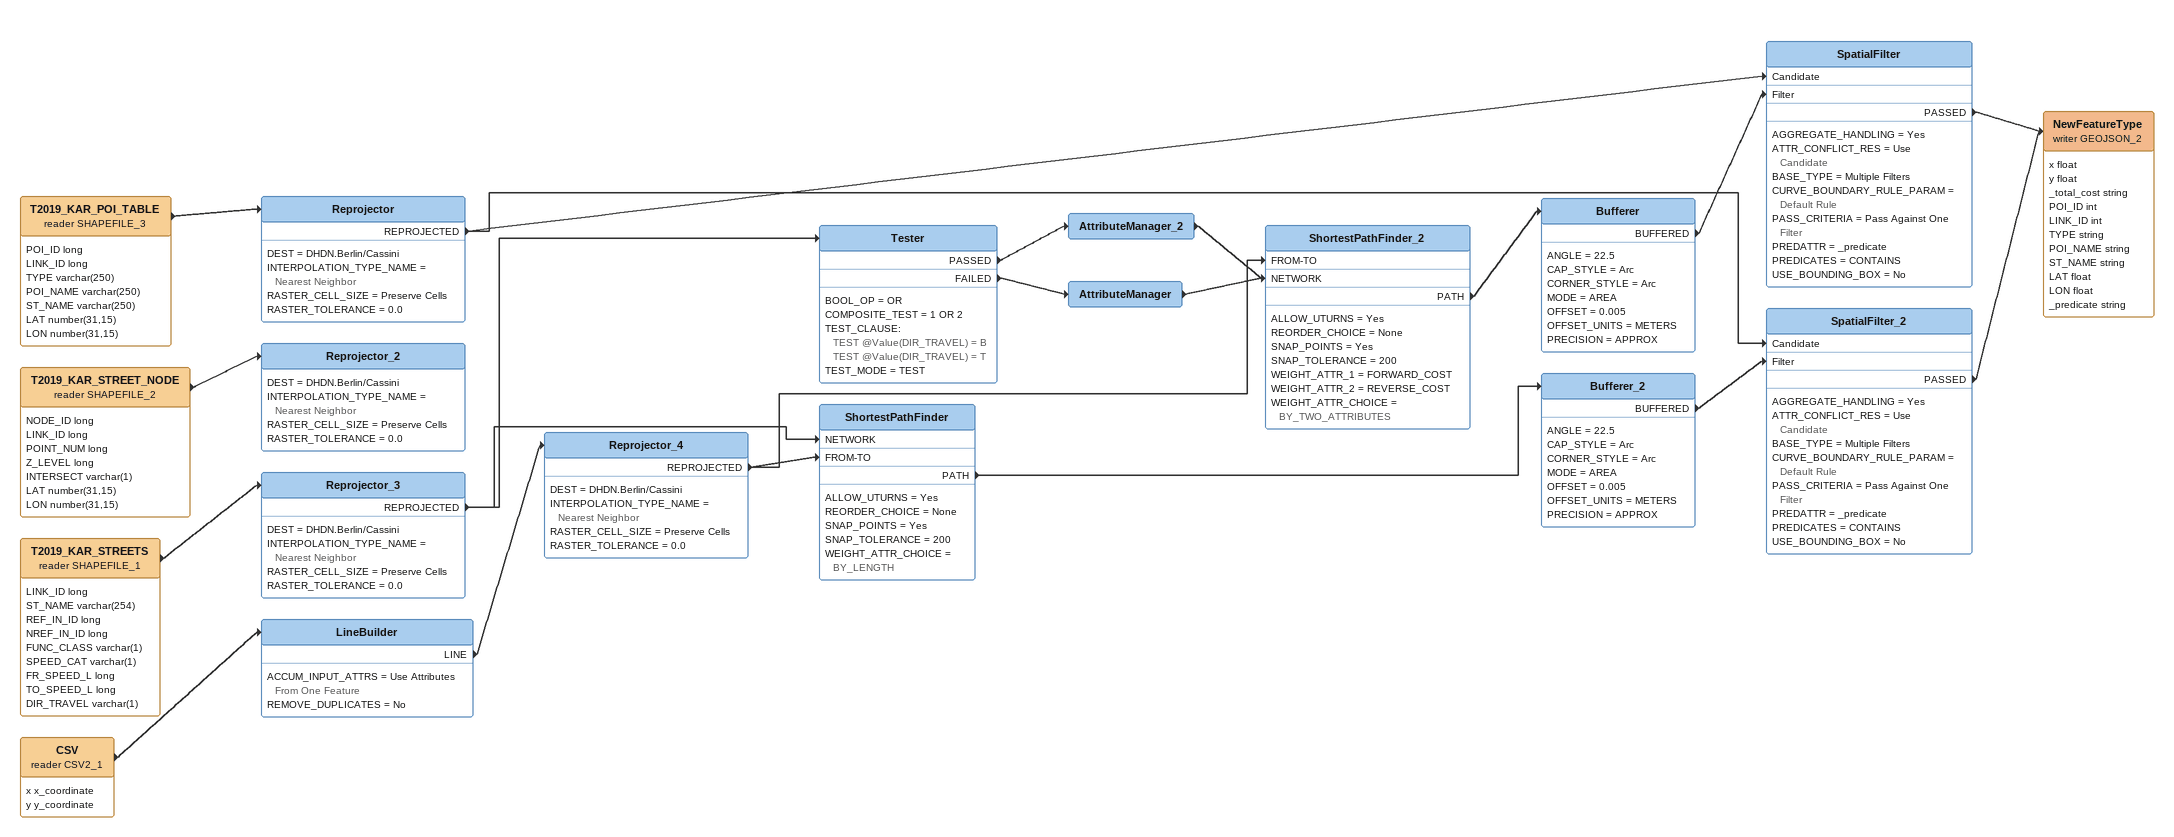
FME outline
T2019_KAR_STREET_NODE (reader SHAPEFILE_2)
    attributes: NODE_ID long, LINK_ID long, POINT_NUM long, Z_LEVEL long, INTERSECT varchar(1), LAT number(31,15), LON number(31,15)
    -> Reprojector_2
Reprojector_2
    DEST = DHDN.Berlin/Cassini
    INTERPOLATION_TYPE_NAME = Nearest Neighbor
    RASTER_CELL_SIZE = Preserve Cells
    RASTER_TOLERANCE = 0.0
T2019_KAR_POI_TABLE (reader SHAPEFILE_3)
    attributes: POI_ID long, LINK_ID long, TYPE varchar(250), POI_NAME varchar(250), ST_NAME varchar(250), LAT number(31,15), LON number(31,15)
    -> Reprojector
Reprojector
    DEST = DHDN.Berlin/Cassini
    INTERPOLATION_TYPE_NAME = Nearest Neighbor
    RASTER_CELL_SIZE = Preserve Cells
    RASTER_TOLERANCE = 0.0
    REPROJECTED -> SpatialFilter [Candidate]
    REPROJECTED -> SpatialFilter_2 [Candidate]
T2019_KAR_STREETS (reader SHAPEFILE_1)
    attributes: LINK_ID long, ST_NAME varchar(254), REF_IN_ID long, NREF_IN_ID long, FUNC_CLASS varchar(1), SPEED_CAT varchar(1), FR_SPEED_L long, TO_SPEED_L long, DIR_TRAVEL varchar(1)
    -> Reprojector_3
Reprojector_3
    DEST = DHDN.Berlin/Cassini
    INTERPOLATION_TYPE_NAME = Nearest Neighbor
    RASTER_CELL_SIZE = Preserve Cells
    RASTER_TOLERANCE = 0.0
    REPROJECTED -> ShortestPathFinder [NETWORK]
    REPROJECTED -> Tester
Tester
    BOOL_OP = OR
    COMPOSITE_TEST = 1 OR 2
    TEST_CLAUSE:
      TEST @Value(DIR_TRAVEL) = B
      TEST @Value(DIR_TRAVEL) = T
    TEST_MODE = TEST
    PASSED -> AttributeManager_2
    FAILED -> AttributeManager
AttributeManager_2
    -> ShortestPathFinder_2 [NETWORK]
AttributeManager
    -> ShortestPathFinder_2 [NETWORK]
CSV (reader CSV2_1)
    attributes: x x_coordinate, y y_coordinate
    -> LineBuilder
LineBuilder
    ACCUM_INPUT_ATTRS = Use Attributes From One Feature
    REMOVE_DUPLICATES = No
    LINE -> Reprojector_4
Reprojector_4
    DEST = DHDN.Berlin/Cassini
    INTERPOLATION_TYPE_NAME = Nearest Neighbor
    RASTER_CELL_SIZE = Preserve Cells
    RASTER_TOLERANCE = 0.0
    REPROJECTED -> ShortestPathFinder [FROM-TO]
    REPROJECTED -> ShortestPathFinder_2 [FROM-TO]
ShortestPathFinder_2
    ALLOW_UTURNS = Yes
    REORDER_CHOICE = None
    SNAP_POINTS = Yes
    SNAP_TOLERANCE = 200
    WEIGHT_ATTR_1 = FORWARD_COST
    WEIGHT_ATTR_2 = REVERSE_COST
    WEIGHT_ATTR_CHOICE = BY_TWO_ATTRIBUTES
    PATH -> Bufferer
Bufferer
    ANGLE = 22.5
    CAP_STYLE = Arc
    CORNER_STYLE = Arc
    MODE = AREA
    OFFSET = 0.005
    OFFSET_UNITS = METERS
    PRECISION = APPROX
    BUFFERED -> SpatialFilter [Filter]
SpatialFilter
    AGGREGATE_HANDLING = Yes
    ATTR_CONFLICT_RES = Use Candidate
    BASE_TYPE = Multiple Filters
    CURVE_BOUNDARY_RULE_PARAM = Default Rule
    PASS_CRITERIA = Pass Against One Filter
    PREDATTR = _predicate
    PREDICATES = CONTAINS
    USE_BOUNDING_BOX = No
    PASSED -> NewFeatureType (writer GEOJSON_2)
ShortestPathFinder
    ALLOW_UTURNS = Yes
    REORDER_CHOICE = None
    SNAP_POINTS = Yes
    SNAP_TOLERANCE = 200
    WEIGHT_ATTR_CHOICE = BY_LENGTH
    PATH -> Bufferer_2
Bufferer_2
    ANGLE = 22.5
    CAP_STYLE = Arc
    CORNER_STYLE = Arc
    MODE = AREA
    OFFSET = 0.005
    OFFSET_UNITS = METERS
    PRECISION = APPROX
    BUFFERED -> SpatialFilter_2 [Filter]
SpatialFilter_2
    AGGREGATE_HANDLING = Yes
    ATTR_CONFLICT_RES = Use Candidate
    BASE_TYPE = Multiple Filters
    CURVE_BOUNDARY_RULE_PARAM = Default Rule
    PASS_CRITERIA = Pass Against One Filter
    PREDATTR = _predicate
    PREDICATES = CONTAINS
    USE_BOUNDING_BOX = No
    PASSED -> NewFeatureType (writer GEOJSON_2)
NewFeatureType (writer GEOJSON_2)
    attributes: x float, y float, _total_cost string, POI_ID int, LINK_ID int, TYPE string, POI_NAME string, ST_NAME string, LAT float, LON float, _predicate string
